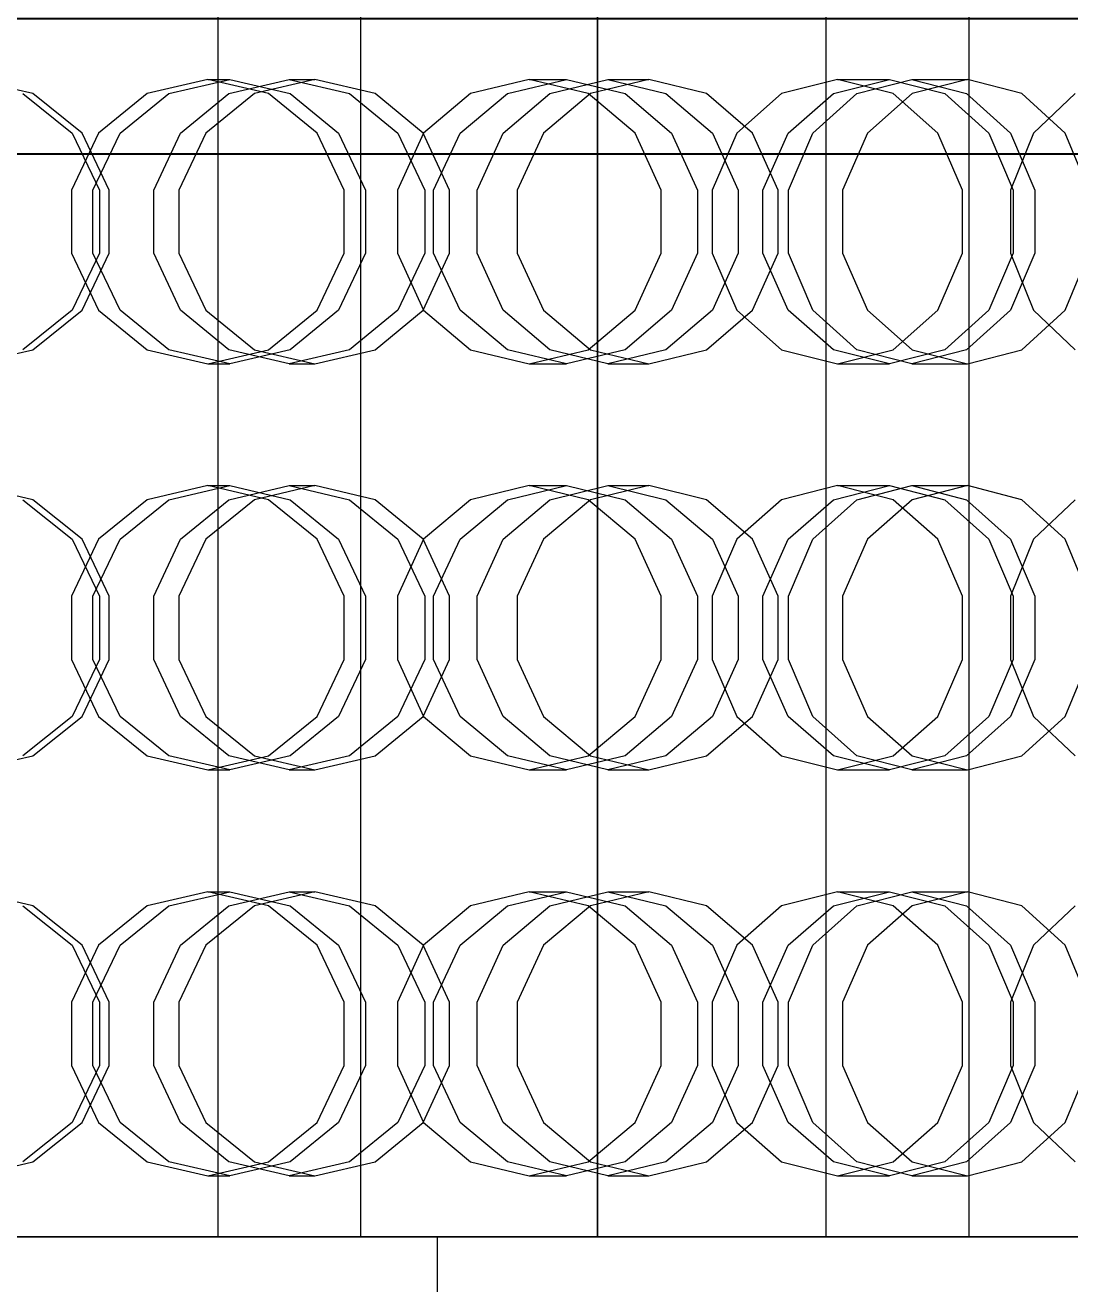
# Model space of a CAD drawing. Header units: millimetres. Extents: x -191664 to 191490, y -197311 to 10263.
# Drawn here: x 26168.2 to 26322.6, y -18166.9 to -17981 of the extents above; entities that cross this region are included whole.
import ezdxf

# ---------------------------------------------------------------- set-up
doc = ezdxf.new("R2010")
doc.units = ezdxf.units.MM
for name, color, linetype, lineweight in [('COTAS_INSTALACION_P', 30, 'Continuous', 0), ('COTAS_USUARIO', 1, 'Continuous', 0), ('superior_briquetadora', 7, 'Continuous', 0)]:
    doc.layers.add(name, color=color, linetype=linetype, lineweight=lineweight)
doc.dimstyles.new('PLANTA_100', dxfattribs={"dimtxt": 250, "dimasz": 150, "dimexe": 150, "dimexo": 80, "dimgap": 100, "dimtad": 1, "dimtih": 1, "dimtoh": 1, "dimdec": 1, "dimdsep": 46, "dimcen": 0.09, "dimclrd": 1, "dimclre": 1, "dimclrt": 1, "dimadec": 0, "dimazin": 0, "dimtfac": 1, "dimtdec": 4, "dimtofl": 0, "dimtmove": 0, "dimatfit": 3, "dimfxl": 1, "dimtolj": 1, "dimtzin": 0, "dimarcsym": 0})

# ---------------------------------------------------------------- blocks, each defined once
blk = doc.blocks.new('*D5')
at = {"layer": 'COTAS_INSTALACION_P', "color": 1, "lineweight": -2, "transparency": 16777216}
for p, q in [((-1000, -18080), (-1000, -25850)), ((60117.12, -18080), (60117.12, -25850)), ((-850, -25700), (59967.12, -25700))]:
    blk.add_line(p, q, dxfattribs=at)
at = {"layer": 'COTAS_INSTALACION_P', "color": 1, "transparency": 16777216}
for points in [[(-850, -25675), (-850, -25725), (-1000, -25700)], [(59967.12, -25675), (59967.12, -25725), (60117.12, -25700)]]:
    blk.add_solid(points, dxfattribs=at)
at = {"layer": 'Defpoints', "color": 0, "transparency": 16777216}
for p in [(-1000, -18000), (60117.12, -18000), (60117.12, -25700)]:
    blk.add_point(p, dxfattribs=at)
blk = doc.blocks.new('*D103')
at = {"layer": 'COTAS_USUARIO', "color": 1, "lineweight": -2, "transparency": 16777216}
for p, q in [((26928.19, -17830), (26928.19, -17680)), ((25808.19, -17980), (27078.19, -17980)), ((25808.19, -18000), (27078.19, -18000)), ((26928.19, -18150), (26928.19, -18300))]:
    blk.add_line(p, q, dxfattribs=at)
at = {"layer": 'COTAS_USUARIO', "color": 1, "transparency": 16777216}
for points in [[(26903.19, -17830), (26953.19, -17830), (26928.19, -17980)], [(26903.19, -18150), (26953.19, -18150), (26928.19, -18000)]]:
    blk.add_solid(points, dxfattribs=at)
at = {"layer": 'Defpoints', "color": 0, "transparency": 16777216}
for p in [(25728.19, -17980), (25728.19, -18000), (26928.19, -18000)]:
    blk.add_point(p, dxfattribs=at)

msp = doc.modelspace()

# ---------------------------------------------------------------- linework, layer by layer
at = {"layer": 'superior_briquetadora', "color": 9, "true_color": 0xb9c3c2}
for p, q in [((26196.67, -18160), (26196.67, -17800)), ((26217.77, -18160), (26217.77, -17800)), ((26252.69, -17800), (26252.69, -18160)), ((26252.79, -18160), (26252.79, -17800)), ((26286.56, -18160), (26286.56, -17800)), ((26307.66, -18160), (26307.66, -17800)), ((26169.31, -17991.08), (26160.24, -17989)), ((26195.18, -17989), (26186.22, -17991.08)), ((26189.42, -17991.08), (26198.41, -17989)), ((26195.18, -17989), (26198.41, -17989)), ((26204.15, -17991.08), (26195.18, -17989)), ((26198.29, -17991.08), (26207.2, -17989)), ((26198.41, -17989), (26207.35, -17991.08)), ((26211, -17989), (26202.07, -17991.08)), ((26207.2, -17989), (26211, -17989)), ((26207.2, -17989), (26216.1, -17991.08)), ((26219.88, -17991.08), (26211, -17989)), ((26242.67, -17989), (26234, -17991.08)), ((26239.47, -17991.08), (26248.18, -17989)), ((26242.67, -17989), (26248.18, -17989)), ((26251.35, -17991.08), (26242.67, -17989)), ((26245.69, -17991.08), (26254.27, -17989)), ((26248.18, -17989), (26256.82, -17991.08)), ((26260.33, -17989), (26251.72, -17991.08)), ((26254.27, -17989), (26260.33, -17989)), ((26254.27, -17989), (26262.85, -17991.08)), ((26268.88, -17991.08), (26260.33, -17989)), ((26288.2, -17989), (26279.96, -17991.08)), ((26287.61, -17991.08), (26295.9, -17989)), ((26288.2, -17989), (26295.9, -17989)), ((26296.44, -17991.08), (26288.2, -17989)), ((26291.08, -17991.08), (26299.18, -17989)), ((26295.9, -17989), (26304.09, -17991.08)), ((26299.18, -17989), (26307.41, -17989)), ((26299.18, -17989), (26307.29, -17991.08)), ((26307.41, -17989), (26299.25, -17991.08)), ((26315.46, -17991.08), (26307.41, -17989)), ((26167.85, -17991.08), (26175.13, -17996.91)), ((26176.58, -17996.91), (26169.31, -17991.08)), ((26186.22, -17991.08), (26179.03, -17996.91)), ((26182.19, -17996.91), (26189.42, -17991.08)), ((26191.15, -17996.91), (26198.29, -17991.08)), ((26202.07, -17991.08), (26194.87, -17996.91)), ((26211.34, -17996.91), (26204.15, -17991.08)), ((26207.35, -17991.08), (26214.5, -17996.91)), ((26216.1, -17991.08), (26223.24, -17996.91)), ((26226.97, -17996.91), (26219.88, -17991.08)), ((26234, -17991.08), (26227.04, -17996.91)), ((26232.44, -17996.91), (26239.47, -17991.08)), ((26238.81, -17996.91), (26245.69, -17991.08)), ((26251.72, -17991.08), (26244.76, -17996.91)), ((26258.3, -17996.91), (26251.35, -17991.08)), ((26256.82, -17991.08), (26263.7, -17996.91)), ((26262.85, -17991.08), (26269.73, -17996.91)), ((26275.67, -17996.91), (26268.88, -17991.08)), ((26279.96, -17991.08), (26273.36, -17996.91)), ((26280.91, -17996.91), (26287.61, -17991.08)), ((26284.58, -17996.91), (26291.08, -17991.08)), ((26299.25, -17991.08), (26292.65, -17996.91)), ((26303.04, -17996.91), (26296.44, -17991.08)), ((26304.09, -17991.08), (26310.59, -17996.91)), ((26307.29, -17991.08), (26313.79, -17996.91)), ((26321.85, -17996.91), (26315.46, -17991.08)), ((26323.33, -17991.08), (26317.19, -17996.91)), ((26179.03, -17996.91), (26175.04, -18005.33)), ((26175.13, -17996.91), (26179.18, -18005.33)), ((26180.6, -18005.33), (26176.58, -17996.91)), ((26178.17, -18005.33), (26182.19, -17996.91)), ((26187.18, -18005.33), (26191.15, -17996.91)), ((26194.87, -17996.91), (26190.87, -18005.33)), ((26215.33, -18005.33), (26211.34, -17996.91)), ((26214.5, -17996.91), (26218.45, -18005.33)), ((26227.04, -17996.91), (26223.18, -18005.33)), ((26223.24, -17996.91), (26227.21, -18005.33)), ((26230.89, -18005.33), (26226.97, -17996.91)), ((26228.52, -18005.33), (26232.44, -17996.91)), ((26234.99, -18005.33), (26238.81, -17996.91)), ((26244.76, -17996.91), (26240.87, -18005.33)), ((26262.16, -18005.33), (26258.3, -17996.91)), ((26263.7, -17996.91), (26267.51, -18005.33)), ((26273.36, -17996.91), (26269.69, -18005.33)), ((26269.73, -17996.91), (26273.54, -18005.33)), ((26279.43, -18005.33), (26275.67, -17996.91)), ((26277.16, -18005.33), (26280.91, -17996.91)), ((26280.97, -18005.33), (26284.58, -17996.91)), ((26292.65, -17996.91), (26288.95, -18005.33)), ((26306.71, -18005.33), (26303.04, -17996.91)), ((26310.59, -17996.91), (26314.17, -18005.33)), ((26317.19, -17996.91), (26313.78, -18005.33)), ((26313.79, -17996.91), (26317.39, -18005.33)), ((26325.37, -18005.33), (26321.85, -17996.91)), ((26175.04, -18005.33), (26175.04, -18014.67)), ((26178.17, -18014.67), (26178.17, -18005.33)), ((26179.18, -18005.33), (26179.18, -18014.67)), ((26180.6, -18014.67), (26180.6, -18005.33)), ((26187.18, -18014.67), (26187.18, -18005.33)), ((26190.87, -18005.33), (26190.87, -18014.67)), ((26215.33, -18014.67), (26215.33, -18005.33)), ((26218.45, -18005.33), (26218.45, -18014.67)), ((26223.18, -18005.33), (26223.18, -18014.67)), ((26227.21, -18005.33), (26227.21, -18014.67)), ((26228.52, -18014.67), (26228.52, -18005.33)), ((26230.89, -18014.67), (26230.89, -18005.33)), ((26234.99, -18014.67), (26234.99, -18005.33)), ((26240.87, -18005.33), (26240.87, -18014.67)), ((26262.16, -18014.67), (26262.16, -18005.33)), ((26267.51, -18005.33), (26267.51, -18014.67)), ((26269.69, -18005.33), (26269.69, -18014.67)), ((26273.54, -18005.33), (26273.54, -18014.67)), ((26277.16, -18014.67), (26277.16, -18005.33)), ((26279.43, -18014.67), (26279.43, -18005.33)), ((26280.97, -18014.67), (26280.97, -18005.33)), ((26288.95, -18005.33), (26288.95, -18014.67)), ((26306.71, -18014.67), (26306.71, -18005.33)), ((26313.78, -18005.33), (26313.78, -18014.67)), ((26314.17, -18005.33), (26314.17, -18014.67)), ((26317.39, -18005.33), (26317.39, -18014.67)), ((26175.04, -18014.67), (26179.03, -18023.09)), ((26179.18, -18014.67), (26175.13, -18023.09)), ((26176.58, -18023.09), (26180.6, -18014.67)), ((26182.19, -18023.09), (26178.17, -18014.67)), ((26191.15, -18023.09), (26187.18, -18014.67)), ((26190.87, -18014.67), (26194.87, -18023.09)), ((26211.34, -18023.09), (26215.33, -18014.67)), ((26218.45, -18014.67), (26214.5, -18023.09)), ((26223.18, -18014.67), (26227.04, -18023.09)), ((26227.21, -18014.67), (26223.24, -18023.09)), ((26226.97, -18023.09), (26230.89, -18014.67)), ((26232.44, -18023.09), (26228.52, -18014.67)), ((26238.81, -18023.09), (26234.99, -18014.67)), ((26240.87, -18014.67), (26244.76, -18023.09)), ((26258.3, -18023.09), (26262.16, -18014.67)), ((26267.51, -18014.67), (26263.7, -18023.09)), ((26269.69, -18014.67), (26273.36, -18023.09)), ((26273.54, -18014.67), (26269.73, -18023.09)), ((26275.67, -18023.09), (26279.43, -18014.67)), ((26280.91, -18023.09), (26277.16, -18014.67)), ((26284.58, -18023.09), (26280.97, -18014.67)), ((26288.95, -18014.67), (26292.65, -18023.09)), ((26303.04, -18023.09), (26306.71, -18014.67)), ((26314.17, -18014.67), (26310.59, -18023.09)), ((26313.78, -18014.67), (26317.19, -18023.09)), ((26317.39, -18014.67), (26313.79, -18023.09)), ((26321.85, -18023.09), (26325.37, -18014.67)), ((26175.13, -18023.09), (26167.85, -18028.92)), ((26169.31, -18028.92), (26176.58, -18023.09)), ((26179.03, -18023.09), (26186.22, -18028.92)), ((26189.42, -18028.92), (26182.19, -18023.09)), ((26198.29, -18028.92), (26191.15, -18023.09)), ((26194.87, -18023.09), (26202.07, -18028.92)), ((26204.15, -18028.92), (26211.34, -18023.09)), ((26214.5, -18023.09), (26207.35, -18028.92)), ((26223.24, -18023.09), (26216.1, -18028.92)), ((26219.88, -18028.92), (26226.97, -18023.09)), ((26227.04, -18023.09), (26234, -18028.92)), ((26239.47, -18028.92), (26232.44, -18023.09)), ((26245.69, -18028.92), (26238.81, -18023.09)), ((26244.76, -18023.09), (26251.72, -18028.92)), ((26251.35, -18028.92), (26258.3, -18023.09)), ((26263.7, -18023.09), (26256.82, -18028.92)), ((26269.73, -18023.09), (26262.85, -18028.92)), ((26268.88, -18028.92), (26275.67, -18023.09)), ((26273.36, -18023.09), (26279.96, -18028.92)), ((26287.61, -18028.92), (26280.91, -18023.09)), ((26291.08, -18028.92), (26284.58, -18023.09)), ((26292.65, -18023.09), (26299.25, -18028.92)), ((26296.44, -18028.92), (26303.04, -18023.09)), ((26310.59, -18023.09), (26304.09, -18028.92)), ((26313.79, -18023.09), (26307.29, -18028.92)), ((26315.46, -18028.92), (26321.85, -18023.09)), ((26317.19, -18023.09), (26323.33, -18028.92)), ((26160.24, -18031), (26169.31, -18028.92)), ((26186.22, -18028.92), (26195.18, -18031)), ((26198.41, -18031), (26189.42, -18028.92)), ((26195.18, -18031), (26204.15, -18028.92)), ((26207.2, -18031), (26198.29, -18028.92)), ((26207.35, -18028.92), (26198.41, -18031)), ((26202.07, -18028.92), (26211, -18031)), ((26216.1, -18028.92), (26207.2, -18031)), ((26211, -18031), (26219.88, -18028.92)), ((26234, -18028.92), (26242.67, -18031)), ((26248.18, -18031), (26239.47, -18028.92)), ((26242.67, -18031), (26251.35, -18028.92)), ((26254.27, -18031), (26245.69, -18028.92)), ((26256.82, -18028.92), (26248.18, -18031)), ((26251.72, -18028.92), (26260.33, -18031)), ((26262.85, -18028.92), (26254.27, -18031)), ((26260.33, -18031), (26268.88, -18028.92)), ((26279.96, -18028.92), (26288.2, -18031)), ((26295.9, -18031), (26287.61, -18028.92)), ((26288.2, -18031), (26296.44, -18028.92)), ((26299.18, -18031), (26291.08, -18028.92)), ((26304.09, -18028.92), (26295.9, -18031)), ((26307.29, -18028.92), (26299.18, -18031)), ((26299.25, -18028.92), (26307.41, -18031)), ((26307.41, -18031), (26315.46, -18028.92)), ((26195.18, -18031), (26198.41, -18031)), ((26207.2, -18031), (26211, -18031)), ((26242.67, -18031), (26248.18, -18031)), ((26254.27, -18031), (26260.33, -18031)), ((26288.2, -18031), (26295.9, -18031)), ((26299.18, -18031), (26307.41, -18031)), ((26169.31, -18051.08), (26160.24, -18049)), ((26195.18, -18049), (26186.22, -18051.08)), ((26189.42, -18051.08), (26198.41, -18049)), ((26195.18, -18049), (26198.41, -18049)), ((26204.15, -18051.08), (26195.18, -18049)), ((26198.29, -18051.08), (26207.2, -18049)), ((26198.41, -18049), (26207.35, -18051.08)), ((26211, -18049), (26202.07, -18051.08)), ((26207.2, -18049), (26211, -18049)), ((26207.2, -18049), (26216.1, -18051.08)), ((26219.88, -18051.08), (26211, -18049)), ((26242.67, -18049), (26234, -18051.08)), ((26239.47, -18051.08), (26248.18, -18049)), ((26242.67, -18049), (26248.18, -18049)), ((26251.35, -18051.08), (26242.67, -18049)), ((26245.69, -18051.08), (26254.27, -18049)), ((26248.18, -18049), (26256.82, -18051.08)), ((26260.33, -18049), (26251.72, -18051.08)), ((26254.27, -18049), (26260.33, -18049)), ((26254.27, -18049), (26262.85, -18051.08)), ((26268.88, -18051.08), (26260.33, -18049)), ((26288.2, -18049), (26279.96, -18051.08)), ((26287.61, -18051.08), (26295.9, -18049)), ((26288.2, -18049), (26295.9, -18049)), ((26296.44, -18051.08), (26288.2, -18049)), ((26291.08, -18051.08), (26299.18, -18049)), ((26295.9, -18049), (26304.09, -18051.08)), ((26299.18, -18049), (26307.41, -18049)), ((26299.18, -18049), (26307.29, -18051.08)), ((26307.41, -18049), (26299.25, -18051.08)), ((26315.46, -18051.08), (26307.41, -18049)), ((26167.85, -18051.08), (26175.13, -18056.91)), ((26176.58, -18056.91), (26169.31, -18051.08)), ((26186.22, -18051.08), (26179.03, -18056.91)), ((26182.19, -18056.91), (26189.42, -18051.08)), ((26191.15, -18056.91), (26198.29, -18051.08)), ((26202.07, -18051.08), (26194.87, -18056.91)), ((26211.34, -18056.91), (26204.15, -18051.08)), ((26207.35, -18051.08), (26214.5, -18056.91)), ((26216.1, -18051.08), (26223.24, -18056.91)), ((26226.97, -18056.91), (26219.88, -18051.08)), ((26234, -18051.08), (26227.04, -18056.91)), ((26232.44, -18056.91), (26239.47, -18051.08)), ((26238.81, -18056.91), (26245.69, -18051.08)), ((26251.72, -18051.08), (26244.76, -18056.91)), ((26258.3, -18056.91), (26251.35, -18051.08)), ((26256.82, -18051.08), (26263.7, -18056.91)), ((26262.85, -18051.08), (26269.73, -18056.91)), ((26275.67, -18056.91), (26268.88, -18051.08)), ((26279.96, -18051.08), (26273.36, -18056.91)), ((26280.91, -18056.91), (26287.61, -18051.08)), ((26284.58, -18056.91), (26291.08, -18051.08)), ((26299.25, -18051.08), (26292.65, -18056.91)), ((26303.04, -18056.91), (26296.44, -18051.08)), ((26304.09, -18051.08), (26310.59, -18056.91)), ((26307.29, -18051.08), (26313.79, -18056.91)), ((26321.85, -18056.91), (26315.46, -18051.08)), ((26323.33, -18051.08), (26317.19, -18056.91)), ((26179.03, -18056.91), (26175.04, -18065.33)), ((26175.13, -18056.91), (26179.18, -18065.33)), ((26180.6, -18065.33), (26176.58, -18056.91)), ((26178.17, -18065.33), (26182.19, -18056.91)), ((26187.18, -18065.33), (26191.15, -18056.91)), ((26194.87, -18056.91), (26190.87, -18065.33)), ((26215.33, -18065.33), (26211.34, -18056.91)), ((26214.5, -18056.91), (26218.45, -18065.33)), ((26227.04, -18056.91), (26223.18, -18065.33)), ((26223.24, -18056.91), (26227.21, -18065.33)), ((26230.89, -18065.33), (26226.97, -18056.91)), ((26228.52, -18065.33), (26232.44, -18056.91)), ((26234.99, -18065.33), (26238.81, -18056.91)), ((26244.76, -18056.91), (26240.87, -18065.33)), ((26262.16, -18065.33), (26258.3, -18056.91)), ((26263.7, -18056.91), (26267.51, -18065.33)), ((26273.36, -18056.91), (26269.69, -18065.33)), ((26269.73, -18056.91), (26273.54, -18065.33)), ((26279.43, -18065.33), (26275.67, -18056.91)), ((26277.16, -18065.33), (26280.91, -18056.91)), ((26280.97, -18065.33), (26284.58, -18056.91)), ((26292.65, -18056.91), (26288.95, -18065.33)), ((26306.71, -18065.33), (26303.04, -18056.91)), ((26310.59, -18056.91), (26314.17, -18065.33)), ((26317.19, -18056.91), (26313.78, -18065.33)), ((26313.79, -18056.91), (26317.39, -18065.33)), ((26325.37, -18065.33), (26321.85, -18056.91)), ((26175.04, -18065.33), (26175.04, -18074.67)), ((26178.17, -18074.67), (26178.17, -18065.33)), ((26179.18, -18065.33), (26179.18, -18074.67)), ((26180.6, -18074.67), (26180.6, -18065.33)), ((26187.18, -18074.67), (26187.18, -18065.33)), ((26190.87, -18065.33), (26190.87, -18074.67)), ((26215.33, -18074.67), (26215.33, -18065.33)), ((26218.45, -18065.33), (26218.45, -18074.67)), ((26223.18, -18065.33), (26223.18, -18074.67)), ((26227.21, -18065.33), (26227.21, -18074.67)), ((26228.52, -18074.67), (26228.52, -18065.33)), ((26230.89, -18074.67), (26230.89, -18065.33)), ((26234.99, -18074.67), (26234.99, -18065.33)), ((26240.87, -18065.33), (26240.87, -18074.67)), ((26262.16, -18074.67), (26262.16, -18065.33)), ((26267.51, -18065.33), (26267.51, -18074.67)), ((26269.69, -18065.33), (26269.69, -18074.67)), ((26273.54, -18065.33), (26273.54, -18074.67)), ((26277.16, -18074.67), (26277.16, -18065.33)), ((26279.43, -18074.67), (26279.43, -18065.33)), ((26280.97, -18074.67), (26280.97, -18065.33)), ((26288.95, -18065.33), (26288.95, -18074.67)), ((26306.71, -18074.67), (26306.71, -18065.33)), ((26313.78, -18065.33), (26313.78, -18074.67)), ((26314.17, -18065.33), (26314.17, -18074.67)), ((26317.39, -18065.33), (26317.39, -18074.67)), ((26175.04, -18074.67), (26179.03, -18083.09)), ((26179.18, -18074.67), (26175.13, -18083.09)), ((26176.58, -18083.09), (26180.6, -18074.67)), ((26182.19, -18083.09), (26178.17, -18074.67)), ((26191.15, -18083.09), (26187.18, -18074.67)), ((26190.87, -18074.67), (26194.87, -18083.09)), ((26211.34, -18083.09), (26215.33, -18074.67)), ((26218.45, -18074.67), (26214.5, -18083.09)), ((26223.18, -18074.67), (26227.04, -18083.09)), ((26227.21, -18074.67), (26223.24, -18083.09)), ((26226.97, -18083.09), (26230.89, -18074.67)), ((26232.44, -18083.09), (26228.52, -18074.67)), ((26238.81, -18083.09), (26234.99, -18074.67)), ((26240.87, -18074.67), (26244.76, -18083.09)), ((26258.3, -18083.09), (26262.16, -18074.67)), ((26267.51, -18074.67), (26263.7, -18083.09)), ((26269.69, -18074.67), (26273.36, -18083.09)), ((26273.54, -18074.67), (26269.73, -18083.09)), ((26275.67, -18083.09), (26279.43, -18074.67)), ((26280.91, -18083.09), (26277.16, -18074.67)), ((26284.58, -18083.09), (26280.97, -18074.67)), ((26288.95, -18074.67), (26292.65, -18083.09)), ((26303.04, -18083.09), (26306.71, -18074.67)), ((26314.17, -18074.67), (26310.59, -18083.09)), ((26313.78, -18074.67), (26317.19, -18083.09)), ((26317.39, -18074.67), (26313.79, -18083.09)), ((26321.85, -18083.09), (26325.37, -18074.67)), ((26175.13, -18083.09), (26167.85, -18088.92)), ((26169.31, -18088.92), (26176.58, -18083.09)), ((26179.03, -18083.09), (26186.22, -18088.92)), ((26189.42, -18088.92), (26182.19, -18083.09)), ((26198.29, -18088.92), (26191.15, -18083.09)), ((26194.87, -18083.09), (26202.07, -18088.92)), ((26204.15, -18088.92), (26211.34, -18083.09)), ((26214.5, -18083.09), (26207.35, -18088.92)), ((26223.24, -18083.09), (26216.1, -18088.92)), ((26219.88, -18088.92), (26226.97, -18083.09)), ((26227.04, -18083.09), (26234, -18088.92)), ((26239.47, -18088.92), (26232.44, -18083.09)), ((26245.69, -18088.92), (26238.81, -18083.09)), ((26244.76, -18083.09), (26251.72, -18088.92)), ((26251.35, -18088.92), (26258.3, -18083.09)), ((26263.7, -18083.09), (26256.82, -18088.92)), ((26269.73, -18083.09), (26262.85, -18088.92)), ((26268.88, -18088.92), (26275.67, -18083.09)), ((26273.36, -18083.09), (26279.96, -18088.92)), ((26287.61, -18088.92), (26280.91, -18083.09)), ((26291.08, -18088.92), (26284.58, -18083.09)), ((26292.65, -18083.09), (26299.25, -18088.92)), ((26296.44, -18088.92), (26303.04, -18083.09)), ((26310.59, -18083.09), (26304.09, -18088.92)), ((26313.79, -18083.09), (26307.29, -18088.92)), ((26315.46, -18088.92), (26321.85, -18083.09)), ((26317.19, -18083.09), (26323.33, -18088.92)), ((26160.24, -18091), (26169.31, -18088.92)), ((26186.22, -18088.92), (26195.18, -18091)), ((26198.41, -18091), (26189.42, -18088.92)), ((26195.18, -18091), (26204.15, -18088.92)), ((26207.2, -18091), (26198.29, -18088.92)), ((26207.35, -18088.92), (26198.41, -18091)), ((26202.07, -18088.92), (26211, -18091)), ((26216.1, -18088.92), (26207.2, -18091)), ((26211, -18091), (26219.88, -18088.92)), ((26234, -18088.92), (26242.67, -18091)), ((26248.18, -18091), (26239.47, -18088.92)), ((26242.67, -18091), (26251.35, -18088.92)), ((26254.27, -18091), (26245.69, -18088.92)), ((26256.82, -18088.92), (26248.18, -18091)), ((26251.72, -18088.92), (26260.33, -18091)), ((26262.85, -18088.92), (26254.27, -18091)), ((26260.33, -18091), (26268.88, -18088.92)), ((26279.96, -18088.92), (26288.2, -18091)), ((26295.9, -18091), (26287.61, -18088.92)), ((26288.2, -18091), (26296.44, -18088.92)), ((26299.18, -18091), (26291.08, -18088.92)), ((26304.09, -18088.92), (26295.9, -18091)), ((26307.29, -18088.92), (26299.18, -18091)), ((26299.25, -18088.92), (26307.41, -18091)), ((26307.41, -18091), (26315.46, -18088.92)), ((26195.18, -18091), (26198.41, -18091)), ((26207.2, -18091), (26211, -18091)), ((26242.67, -18091), (26248.18, -18091)), ((26254.27, -18091), (26260.33, -18091)), ((26288.2, -18091), (26295.9, -18091)), ((26299.18, -18091), (26307.41, -18091)), ((26169.31, -18111.08), (26160.24, -18109)), ((26195.18, -18109), (26186.22, -18111.08)), ((26189.42, -18111.08), (26198.41, -18109)), ((26195.18, -18109), (26198.41, -18109)), ((26204.15, -18111.08), (26195.18, -18109)), ((26198.29, -18111.08), (26207.2, -18109)), ((26198.41, -18109), (26207.35, -18111.08)), ((26211, -18109), (26202.07, -18111.08)), ((26207.2, -18109), (26211, -18109)), ((26207.2, -18109), (26216.1, -18111.08)), ((26219.88, -18111.08), (26211, -18109)), ((26242.67, -18109), (26234, -18111.08)), ((26239.47, -18111.08), (26248.18, -18109)), ((26242.67, -18109), (26248.18, -18109)), ((26251.35, -18111.08), (26242.67, -18109)), ((26245.69, -18111.08), (26254.27, -18109)), ((26248.18, -18109), (26256.82, -18111.08)), ((26260.33, -18109), (26251.72, -18111.08)), ((26254.27, -18109), (26260.33, -18109)), ((26254.27, -18109), (26262.85, -18111.08)), ((26268.88, -18111.08), (26260.33, -18109)), ((26288.2, -18109), (26279.96, -18111.08)), ((26287.61, -18111.08), (26295.9, -18109)), ((26288.2, -18109), (26295.9, -18109)), ((26296.44, -18111.08), (26288.2, -18109)), ((26291.08, -18111.08), (26299.18, -18109)), ((26295.9, -18109), (26304.09, -18111.08)), ((26299.18, -18109), (26307.41, -18109)), ((26299.18, -18109), (26307.29, -18111.08)), ((26307.41, -18109), (26299.25, -18111.08)), ((26315.46, -18111.08), (26307.41, -18109)), ((26167.85, -18111.08), (26175.13, -18116.91)), ((26176.58, -18116.91), (26169.31, -18111.08)), ((26186.22, -18111.08), (26179.03, -18116.91)), ((26182.19, -18116.91), (26189.42, -18111.08)), ((26191.15, -18116.91), (26198.29, -18111.08)), ((26202.07, -18111.08), (26194.87, -18116.91)), ((26211.34, -18116.91), (26204.15, -18111.08)), ((26207.35, -18111.08), (26214.5, -18116.91)), ((26216.1, -18111.08), (26223.24, -18116.91)), ((26226.97, -18116.91), (26219.88, -18111.08)), ((26234, -18111.08), (26227.04, -18116.91)), ((26232.44, -18116.91), (26239.47, -18111.08)), ((26238.81, -18116.91), (26245.69, -18111.08)), ((26251.72, -18111.08), (26244.76, -18116.91)), ((26258.3, -18116.91), (26251.35, -18111.08)), ((26256.82, -18111.08), (26263.7, -18116.91)), ((26262.85, -18111.08), (26269.73, -18116.91)), ((26275.67, -18116.91), (26268.88, -18111.08)), ((26279.96, -18111.08), (26273.36, -18116.91)), ((26280.91, -18116.91), (26287.61, -18111.08)), ((26284.58, -18116.91), (26291.08, -18111.08)), ((26299.25, -18111.08), (26292.65, -18116.91)), ((26303.04, -18116.91), (26296.44, -18111.08)), ((26304.09, -18111.08), (26310.59, -18116.91)), ((26307.29, -18111.08), (26313.79, -18116.91)), ((26321.85, -18116.91), (26315.46, -18111.08)), ((26323.33, -18111.08), (26317.19, -18116.91)), ((26179.03, -18116.91), (26175.04, -18125.33)), ((26175.13, -18116.91), (26179.18, -18125.33)), ((26180.6, -18125.33), (26176.58, -18116.91)), ((26178.17, -18125.33), (26182.19, -18116.91)), ((26187.18, -18125.33), (26191.15, -18116.91)), ((26194.87, -18116.91), (26190.87, -18125.33)), ((26215.33, -18125.33), (26211.34, -18116.91)), ((26214.5, -18116.91), (26218.45, -18125.33)), ((26227.04, -18116.91), (26223.18, -18125.33)), ((26223.24, -18116.91), (26227.21, -18125.33)), ((26230.89, -18125.33), (26226.97, -18116.91)), ((26228.52, -18125.33), (26232.44, -18116.91)), ((26234.99, -18125.33), (26238.81, -18116.91)), ((26244.76, -18116.91), (26240.87, -18125.33)), ((26262.16, -18125.33), (26258.3, -18116.91)), ((26263.7, -18116.91), (26267.51, -18125.33)), ((26273.36, -18116.91), (26269.69, -18125.33)), ((26269.73, -18116.91), (26273.54, -18125.33)), ((26279.43, -18125.33), (26275.67, -18116.91)), ((26277.16, -18125.33), (26280.91, -18116.91)), ((26280.97, -18125.33), (26284.58, -18116.91)), ((26292.65, -18116.91), (26288.95, -18125.33)), ((26306.71, -18125.33), (26303.04, -18116.91)), ((26310.59, -18116.91), (26314.17, -18125.33)), ((26317.19, -18116.91), (26313.78, -18125.33)), ((26313.79, -18116.91), (26317.39, -18125.33)), ((26325.37, -18125.33), (26321.85, -18116.91)), ((26175.04, -18125.33), (26175.04, -18134.67)), ((26178.17, -18134.67), (26178.17, -18125.33)), ((26179.18, -18125.33), (26179.18, -18134.67)), ((26180.6, -18134.67), (26180.6, -18125.33)), ((26187.18, -18134.67), (26187.18, -18125.33)), ((26190.87, -18125.33), (26190.87, -18134.67)), ((26215.33, -18134.67), (26215.33, -18125.33)), ((26218.45, -18125.33), (26218.45, -18134.67)), ((26223.18, -18125.33), (26223.18, -18134.67)), ((26227.21, -18125.33), (26227.21, -18134.67)), ((26228.52, -18134.67), (26228.52, -18125.33)), ((26230.89, -18134.67), (26230.89, -18125.33)), ((26234.99, -18134.67), (26234.99, -18125.33)), ((26240.87, -18125.33), (26240.87, -18134.67)), ((26262.16, -18134.67), (26262.16, -18125.33)), ((26267.51, -18125.33), (26267.51, -18134.67)), ((26269.69, -18125.33), (26269.69, -18134.67)), ((26273.54, -18125.33), (26273.54, -18134.67)), ((26277.16, -18134.67), (26277.16, -18125.33)), ((26279.43, -18134.67), (26279.43, -18125.33)), ((26280.97, -18134.67), (26280.97, -18125.33)), ((26288.95, -18125.33), (26288.95, -18134.67)), ((26306.71, -18134.67), (26306.71, -18125.33)), ((26313.78, -18125.33), (26313.78, -18134.67)), ((26314.17, -18125.33), (26314.17, -18134.67)), ((26317.39, -18125.33), (26317.39, -18134.67)), ((26175.04, -18134.67), (26179.03, -18143.09)), ((26179.18, -18134.67), (26175.13, -18143.09)), ((26176.58, -18143.09), (26180.6, -18134.67)), ((26182.19, -18143.09), (26178.17, -18134.67)), ((26191.15, -18143.09), (26187.18, -18134.67)), ((26190.87, -18134.67), (26194.87, -18143.09)), ((26211.34, -18143.09), (26215.33, -18134.67)), ((26218.45, -18134.67), (26214.5, -18143.09)), ((26223.18, -18134.67), (26227.04, -18143.09)), ((26227.21, -18134.67), (26223.24, -18143.09)), ((26226.97, -18143.09), (26230.89, -18134.67)), ((26232.44, -18143.09), (26228.52, -18134.67)), ((26238.81, -18143.09), (26234.99, -18134.67)), ((26240.87, -18134.67), (26244.76, -18143.09)), ((26258.3, -18143.09), (26262.16, -18134.67)), ((26267.51, -18134.67), (26263.7, -18143.09)), ((26269.69, -18134.67), (26273.36, -18143.09)), ((26273.54, -18134.67), (26269.73, -18143.09)), ((26275.67, -18143.09), (26279.43, -18134.67)), ((26280.91, -18143.09), (26277.16, -18134.67)), ((26284.58, -18143.09), (26280.97, -18134.67)), ((26288.95, -18134.67), (26292.65, -18143.09)), ((26303.04, -18143.09), (26306.71, -18134.67)), ((26314.17, -18134.67), (26310.59, -18143.09)), ((26313.78, -18134.67), (26317.19, -18143.09)), ((26317.39, -18134.67), (26313.79, -18143.09)), ((26321.85, -18143.09), (26325.37, -18134.67)), ((26175.13, -18143.09), (26167.85, -18148.92)), ((26169.31, -18148.92), (26176.58, -18143.09)), ((26179.03, -18143.09), (26186.22, -18148.92)), ((26189.42, -18148.92), (26182.19, -18143.09)), ((26198.29, -18148.92), (26191.15, -18143.09)), ((26194.87, -18143.09), (26202.07, -18148.92)), ((26204.15, -18148.92), (26211.34, -18143.09)), ((26214.5, -18143.09), (26207.35, -18148.92)), ((26223.24, -18143.09), (26216.1, -18148.92)), ((26219.88, -18148.92), (26226.97, -18143.09)), ((26227.04, -18143.09), (26234, -18148.92)), ((26239.47, -18148.92), (26232.44, -18143.09)), ((26245.69, -18148.92), (26238.81, -18143.09)), ((26244.76, -18143.09), (26251.72, -18148.92)), ((26251.35, -18148.92), (26258.3, -18143.09)), ((26263.7, -18143.09), (26256.82, -18148.92)), ((26269.73, -18143.09), (26262.85, -18148.92)), ((26268.88, -18148.92), (26275.67, -18143.09)), ((26273.36, -18143.09), (26279.96, -18148.92)), ((26287.61, -18148.92), (26280.91, -18143.09)), ((26291.08, -18148.92), (26284.58, -18143.09)), ((26292.65, -18143.09), (26299.25, -18148.92)), ((26296.44, -18148.92), (26303.04, -18143.09)), ((26310.59, -18143.09), (26304.09, -18148.92)), ((26313.79, -18143.09), (26307.29, -18148.92)), ((26315.46, -18148.92), (26321.85, -18143.09)), ((26317.19, -18143.09), (26323.33, -18148.92)), ((26160.24, -18151), (26169.31, -18148.92)), ((26186.22, -18148.92), (26195.18, -18151)), ((26198.41, -18151), (26189.42, -18148.92)), ((26195.18, -18151), (26204.15, -18148.92)), ((26207.2, -18151), (26198.29, -18148.92)), ((26207.35, -18148.92), (26198.41, -18151)), ((26202.07, -18148.92), (26211, -18151)), ((26216.1, -18148.92), (26207.2, -18151)), ((26211, -18151), (26219.88, -18148.92)), ((26234, -18148.92), (26242.67, -18151)), ((26248.18, -18151), (26239.47, -18148.92)), ((26242.67, -18151), (26251.35, -18148.92)), ((26254.27, -18151), (26245.69, -18148.92)), ((26256.82, -18148.92), (26248.18, -18151)), ((26251.72, -18148.92), (26260.33, -18151)), ((26262.85, -18148.92), (26254.27, -18151)), ((26260.33, -18151), (26268.88, -18148.92)), ((26279.96, -18148.92), (26288.2, -18151)), ((26295.9, -18151), (26287.61, -18148.92)), ((26288.2, -18151), (26296.44, -18148.92)), ((26299.18, -18151), (26291.08, -18148.92)), ((26304.09, -18148.92), (26295.9, -18151)), ((26307.29, -18148.92), (26299.18, -18151)), ((26299.25, -18148.92), (26307.41, -18151)), ((26307.41, -18151), (26315.46, -18148.92)), ((26195.18, -18151), (26198.41, -18151)), ((26207.2, -18151), (26211, -18151)), ((26242.67, -18151), (26248.18, -18151)), ((26254.27, -18151), (26260.33, -18151)), ((26288.2, -18151), (26295.9, -18151)), ((26299.18, -18151), (26307.41, -18151)), ((26168.49, -18160), (26148.67, -18160)), ((26171.37, -18160), (26152.73, -18160)), ((26154.1, -18160), (26172.81, -18160)), ((26154.2, -18160), (26172.92, -18160)), ((26179.26, -18160), (26160.84, -18160)), ((26179.3, -18160), (26160.87, -18160)), ((26162.21, -18160), (26180.11, -18160)), ((26167.25, -18160), (26186.97, -18160)), ((26188.2, -18160), (26168.49, -18160)), ((26188.35, -18160), (26171.37, -18160)), ((26172.81, -18160), (26190.43, -18160)), ((26172.92, -18160), (26190.54, -18160)), ((26196.42, -18160), (26179.26, -18160)), ((26196.47, -18160), (26179.3, -18160)), ((26180.11, -18160), (26196.01, -18160)), ((26186.97, -18160), (26206.54, -18160)), ((26207.75, -18160), (26188.2, -18160)), ((26203.02, -18160), (26188.35, -18160)), ((26190.43, -18160), (26206.52, -18160)), ((26190.54, -18160), (26206.63, -18160)), ((26196.01, -18160), (26209.31, -18160)), ((26211.9, -18160), (26196.42, -18160)), ((26211.96, -18160), (26196.47, -18160)), ((26199.24, -18160), (26196.67, -18160)), ((26196.67, -18160), (26200.93, -18160)), ((26208.27, -18160), (26199.24, -18160)), ((26200.93, -18160), (26211.39, -18160)), ((26214.82, -18160), (26203.02, -18160)), ((26206.52, -18160), (26220.7, -18160)), ((26206.54, -18160), (26225.9, -18160)), ((26206.63, -18160), (26220.8, -18160)), ((26227.11, -18160), (26207.75, -18160)), ((26222.37, -18160), (26208.27, -18160)), ((26209.31, -18160), (26219.49, -18160)), ((26211.39, -18160), (26226.45, -18160)), ((26225.31, -18160), (26211.9, -18160)), ((26225.39, -18160), (26211.96, -18160)), ((26223.28, -18160), (26214.82, -18160)), ((26220.34, -18160), (26217.77, -18160)), ((26217.77, -18160), (26222.03, -18160)), ((26219.49, -18160), (26226.16, -18160)), ((26229.37, -18160), (26220.34, -18160)), ((26220.7, -18160), (26232.6, -18160)), ((26220.8, -18160), (26232.71, -18160)), ((26222.03, -18160), (26232.49, -18160)), ((26239.4, -18160), (26222.37, -18160)), ((26228.09, -18160), (26223.28, -18160)), ((26236.34, -18160), (26225.31, -18160)), ((26236.43, -18160), (26225.39, -18160)), ((26225.9, -18160), (26245.02, -18160)), ((26226.16, -18160), (26229.06, -18160)), ((26226.45, -18160), (26243.82, -18160)), ((26246.2, -18160), (26227.11, -18160)), ((26229.06, -18160), (26228.09, -18160)), ((26229.06, -18160), (26229.06, -18396)), ((26243.47, -18160), (26229.37, -18160)), ((26232.49, -18160), (26247.55, -18160)), ((26232.6, -18160), (26241.95, -18160)), ((26232.71, -18160), (26242.05, -18160)), ((26244.7, -18160), (26236.34, -18160)), ((26244.8, -18160), (26236.43, -18160)), ((26256.77, -18160), (26239.4, -18160)), ((26241.95, -18160), (26248.51, -18160)), ((26242.05, -18160), (26248.61, -18160)), ((26260.5, -18160), (26243.47, -18160)), ((26243.82, -18160), (26260.85, -18160)), ((26250.2, -18160), (26244.7, -18160)), ((26250.29, -18160), (26244.8, -18160)), ((26245.02, -18160), (26263.83, -18160)), ((26265, -18160), (26246.2, -18160)), ((26247.55, -18160), (26264.92, -18160)), ((26248.51, -18160), (26252.12, -18160)), ((26248.61, -18160), (26252.22, -18160)), ((26252.69, -18160), (26250.2, -18160)), ((26252.79, -18160), (26250.29, -18160)), ((26252.12, -18160), (26252.69, -18160)), ((26252.22, -18160), (26252.79, -18160)), ((26271.83, -18160), (26256.77, -18160)), ((26277.87, -18160), (26260.5, -18160)), ((26260.85, -18160), (26274.96, -18160)), ((26263.83, -18160), (26282.3, -18160)), ((26264.92, -18160), (26281.95, -18160)), ((26283.44, -18160), (26265, -18160)), ((26282.29, -18160), (26271.83, -18160)), ((26274.96, -18160), (26283.98, -18160)), ((26292.93, -18160), (26277.87, -18160)), ((26281.95, -18160), (26296.05, -18160)), ((26286.56, -18160), (26282.29, -18160)), ((26282.3, -18160), (26300.37, -18160)), ((26301.49, -18160), (26283.44, -18160)), ((26283.98, -18160), (26286.56, -18160)), ((26303.39, -18160), (26292.93, -18160)), ((26296.05, -18160), (26305.08, -18160)), ((26300.37, -18160), (26318, -18160)), ((26319.09, -18160), (26301.49, -18160)), ((26307.66, -18160), (26303.39, -18160)), ((26305.08, -18160), (26307.66, -18160)), ((26318, -18160), (26335.15, -18160)), ((26336.2, -18160), (26319.09, -18160))]:
    msp.add_line(p, q, dxfattribs=at)

# ---------------------------------------------------------------- dimensions: what is measured, and where the dimension line sits
at = {"layer": 'COTAS_INSTALACION_P'}
dim = msp.add_aligned_dim(p1=(-1000, -18000), p2=(60117.12, -18000), distance=-7700, text='<> P', dimstyle='PLANTA_100', dxfattribs=at)
dim.commit()
dim.dimension.update_dxf_attribs({"geometry": '*D5', "text_midpoint": (29558.56, -25700)})
at = {"layer": 'COTAS_USUARIO'}
dim = msp.add_aligned_dim(p1=(25728.19, -17980), p2=(25728.19, -18000), distance=1200, dimstyle='PLANTA_100', dxfattribs=at)
dim.commit()
dim.dimension.update_dxf_attribs({"geometry": '*D103', "text_midpoint": (26928.19, -17990)})

doc.saveas('drawing.dxf')
